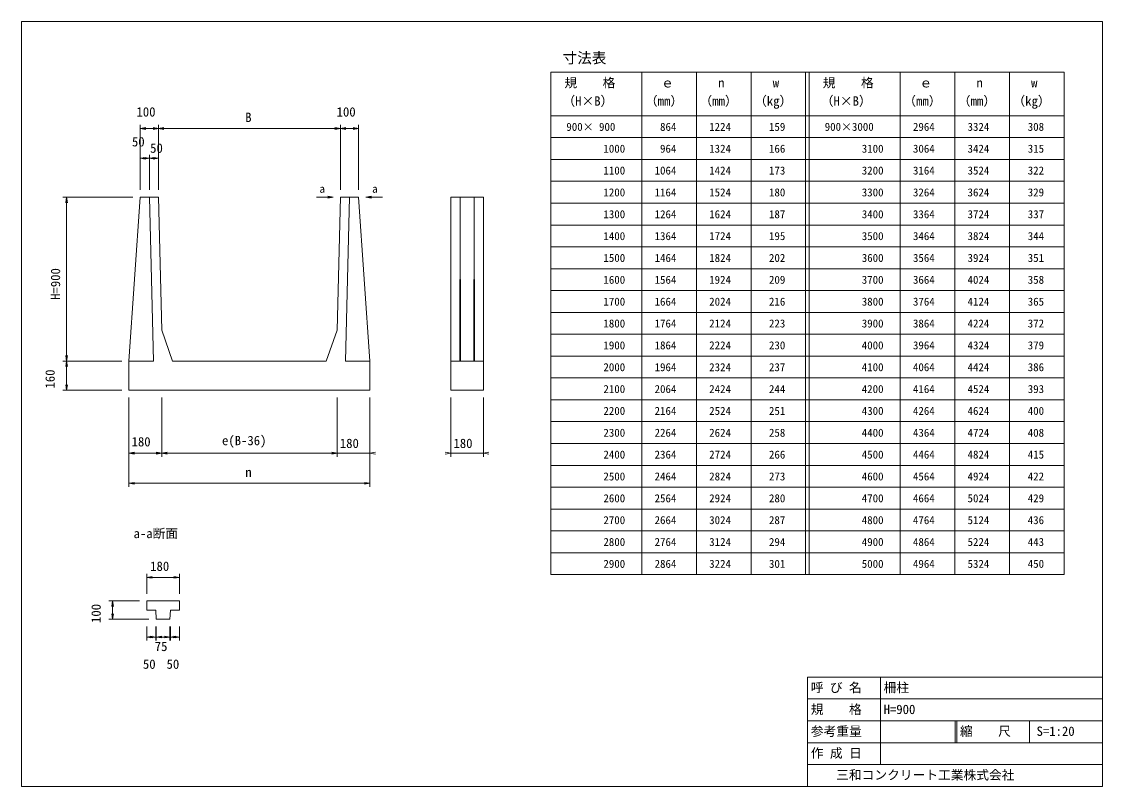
# Model space of a CAD drawing. Units: millimetres, scale not verified. Extents: x 1970 to 31670, y 1380 to 22380.
import ezdxf
from ezdxf.enums import TextEntityAlignment as Align

# ---------------------------------------------------------------- set-up
doc = ezdxf.new("R2010")
doc.units = ezdxf.units.MM
doc.header["$LTSCALE"] = 40
for name, color, linetype, lineweight in [('0_2', 7, 'Continuous', 9), ('D-MTR-FRAM（材料表図枠）', 2, 'Continuous', 18), ('D-STR-DIM（寸法）', 7, 'Continuous', 18), ('D-STR（構造物外形線）', 1, 'Continuous', 18), ('D-TTL(外枠）', 2, 'Continuous', 18)]:
    doc.layers.add(name, color=color, linetype=linetype, lineweight=lineweight)
for name, color, linetype in [('D-MTR-TXT(文字列）', 7, 'Continuous'), ('D-MTR（材料表タイトル）', 7, 'Continuous'), ('D-TTL-TXT（文字）', 7, 'Continuous')]:
    doc.layers.add(name, color=color, linetype=linetype)
doc.styles.add('ＭＳ ゴシック', font='')
doc.styles.get('ＭＳ ゴシック').set_extended_font_data('MS Gothic')

msp = doc.modelspace()

# ---------------------------------------------------------------- linework, layer by layer
at = {"layer": '0_2'}
for p, q in [((5230.56, 19446.47), (5380.56, 19471.47)), ((5380.56, 19421.47), (5230.56, 19446.47)), ((5580.56, 19471.47), (5730.56, 19446.47)), ((5730.56, 19446.47), (5580.56, 19421.47)), ((5730.56, 19446.47), (5880.56, 19471.47)), ((5880.56, 19421.47), (5730.56, 19446.47)), ((10580.56, 19471.47), (10730.56, 19446.47)), ((10730.56, 19446.47), (10580.56, 19421.47)), ((10730.56, 19446.47), (10880.56, 19471.47)), ((10880.56, 19421.47), (10730.56, 19446.47)), ((11080.56, 19471.47), (11230.56, 19446.47)), ((11230.56, 19446.47), (11080.56, 19421.47)), ((5230.56, 18626.2), (5380.56, 18651.2)), ((5380.56, 18601.2), (5230.56, 18626.2)), ((5330.56, 18651.2), (5480.56, 18626.2)), ((5480.56, 18626.2), (5330.56, 18601.2)), ((5480.56, 18626.2), (5630.56, 18651.2)), ((5630.56, 18601.2), (5480.56, 18626.2)), ((5580.56, 18651.2), (5730.56, 18626.2)), ((5730.56, 18626.2), (5580.56, 18601.2)), ((3181.01, 17408.57), (3206.01, 17558.57)), ((3206.01, 17558.57), (3231.01, 17408.57)), ((10530.56, 17558.57), (10380.56, 17583.57)), ((10380.56, 17533.57), (10530.56, 17558.57)), ((11430.56, 17558.57), (11580.56, 17583.57)), ((11580.56, 17533.57), (11430.56, 17558.57)), ((3206.01, 13058.57), (3181.01, 13208.57)), ((3231.01, 13208.57), (3206.01, 13058.57)), ((3181.01, 12908.57), (3206.01, 13058.57)), ((3206.01, 13058.57), (3231.01, 12908.57)), ((3206.01, 12258.57), (3181.01, 12408.57)), ((3231.01, 12408.57), (3206.01, 12258.57)), ((4920.56, 10530.8), (5070.56, 10555.8)), ((5070.56, 10505.8), (4920.56, 10530.8)), ((5670.56, 10555.8), (5820.56, 10530.8)), ((5820.56, 10530.8), (5670.56, 10505.8)), ((5820.56, 10530.8), (5970.56, 10555.8)), ((5970.56, 10505.8), (5820.56, 10530.8)), ((10490.56, 10555.8), (10640.56, 10530.8)), ((10490.56, 10555.8), (10640.56, 10530.8)), ((10640.56, 10530.8), (10490.56, 10505.8)), ((10640.56, 10530.8), (10490.56, 10505.8)), ((11540.56, 10530.8), (11690.56, 10555.8)), ((11690.56, 10505.8), (11540.56, 10530.8)), ((13613.73, 10555.8), (13763.73, 10530.8)), ((13763.73, 10530.8), (13613.73, 10505.8)), ((14663.73, 10530.8), (14813.73, 10555.8)), ((14813.73, 10505.8), (14663.73, 10530.8)), ((4920.56, 9701.54), (5070.56, 9726.54)), ((5070.56, 9676.54), (4920.56, 9701.54)), ((11390.56, 9726.54), (11540.56, 9701.54)), ((11540.56, 9701.54), (11390.56, 9676.54)), ((5406.94, 7120.02), (5556.94, 7145.02)), ((6156.94, 7145.02), (6306.94, 7120.02)), ((5556.94, 7095.02), (5406.94, 7120.02)), ((6306.94, 7120.02), (6156.94, 7095.02)), ((4445.96, 6320.32), (4470.96, 6470.32)), ((4470.96, 6470.32), (4495.96, 6320.32)), ((4470.96, 5970.32), (4445.96, 6120.32)), ((4495.96, 6120.32), (4470.96, 5970.32)), ((5406.94, 5481.44), (5556.94, 5506.44)), ((5556.94, 5456.44), (5406.94, 5481.44)), ((5506.94, 5506.44), (5656.94, 5481.44)), ((5656.94, 5481.44), (5506.94, 5456.44)), ((5669.44, 5481.44), (5819.44, 5506.44)), ((5819.44, 5456.44), (5669.44, 5481.44)), ((5894.44, 5506.44), (6044.44, 5481.44)), ((6044.44, 5481.44), (5894.44, 5456.44)), ((6056.94, 5481.44), (6206.94, 5506.44)), ((6206.94, 5456.44), (6056.94, 5481.44)), ((6156.94, 5506.44), (6306.94, 5481.44)), ((6306.94, 5481.44), (6156.94, 5456.44))]:
    msp.add_line(p, q, dxfattribs=at)
at = {"layer": '0_2', "lineweight": 18}
for p, q in [((5230.56, 19446.47), (5250.56, 19446.47)), ((5730.56, 19446.47), (5710.56, 19446.47)), ((5730.56, 19446.47), (5750.56, 19446.47)), ((10730.56, 19446.47), (10710.56, 19446.47)), ((10730.56, 19446.47), (10750.56, 19446.47)), ((11230.56, 19446.47), (11210.56, 19446.47)), ((5230.56, 18626.2), (5250.56, 18626.2)), ((5480.56, 18626.2), (5460.56, 18626.2)), ((5480.56, 18626.2), (5500.56, 18626.2)), ((5730.56, 18626.2), (5710.56, 18626.2)), ((3206.01, 17558.57), (3206.01, 17538.57)), ((10530.56, 17558.57), (10510.56, 17558.57)), ((11430.56, 17558.57), (11450.56, 17558.57)), ((3206.01, 13058.57), (3206.01, 13078.57)), ((3206.01, 13058.57), (3206.01, 13038.57)), ((3206.01, 12258.57), (3206.01, 12278.57)), ((4920.56, 10530.8), (4940.56, 10530.8)), ((5820.56, 10530.8), (5800.56, 10530.8)), ((5820.56, 10530.8), (5840.56, 10530.8)), ((10640.56, 10530.8), (10620.56, 10530.8)), ((10640.56, 10530.8), (10620.56, 10530.8)), ((11540.56, 10530.8), (11560.56, 10530.8)), ((13763.73, 10530.8), (13743.73, 10530.8)), ((14663.73, 10530.8), (14683.73, 10530.8)), ((4920.56, 9701.54), (4940.56, 9701.54)), ((11540.56, 9701.54), (11520.56, 9701.54)), ((5406.94, 7120.02), (5426.94, 7120.02)), ((6306.94, 7120.02), (6286.94, 7120.02)), ((4470.96, 6470.32), (4470.96, 6450.32)), ((4470.96, 5970.32), (4470.96, 5990.32)), ((5406.94, 5481.44), (5426.94, 5481.44)), ((5656.94, 5481.44), (5636.94, 5481.44)), ((5669.44, 5481.44), (5689.44, 5481.44)), ((6044.44, 5481.44), (6024.44, 5481.44)), ((6056.94, 5481.44), (6076.94, 5481.44)), ((6306.94, 5481.44), (6286.94, 5481.44))]:
    msp.add_line(p, q, dxfattribs=at)
at = {"layer": 'D-MTR-FRAM（材料表図枠）'}
for p, q in [((16516.04, 20995.28), (30616.04, 20995.28)), ((16516.04, 7195.28), (16516.04, 20995.28)), ((19016.04, 7195.28), (19016.04, 20995.28)), ((20516.04, 7195.28), (20516.04, 20995.28)), ((22016.04, 7195.28), (22016.04, 20995.28)), ((23516.04, 7195.28), (23516.04, 20995.28)), ((23616.04, 7195.28), (23616.04, 20995.28)), ((26116.04, 7195.28), (26116.04, 20995.28)), ((27616.04, 7195.28), (27616.04, 20995.28)), ((29116.04, 7195.28), (29116.04, 20995.28)), ((30616.04, 7195.28), (30616.04, 20995.28)), ((16516.04, 19795.28), (30616.04, 19795.28)), ((16516.04, 19195.28), (30616.04, 19195.28)), ((16516.04, 18595.28), (30616.04, 18595.28)), ((16516.04, 17995.28), (30616.04, 17995.28)), ((16516.04, 17395.28), (30616.04, 17395.28)), ((16516.04, 16795.28), (30616.04, 16795.28)), ((16516.04, 16195.28), (30616.04, 16195.28)), ((16516.04, 15595.28), (30616.04, 15595.28)), ((16516.04, 14995.28), (30616.04, 14995.28)), ((16516.04, 14395.28), (30616.04, 14395.28)), ((16516.04, 13795.28), (30616.04, 13795.28)), ((16516.04, 13195.28), (30616.04, 13195.28)), ((16516.04, 12595.28), (30616.04, 12595.28)), ((16516.04, 11995.28), (30616.04, 11995.28)), ((16516.04, 11395.28), (30616.04, 11395.28)), ((16516.04, 10795.28), (30616.04, 10795.28)), ((16516.04, 10195.28), (30616.04, 10195.28)), ((16516.04, 9595.28), (30616.04, 9595.28)), ((16516.04, 8995.28), (30616.04, 8995.28)), ((16516.04, 8395.28), (30616.04, 8395.28)), ((16516.04, 7795.28), (30616.04, 7795.28)), ((16516.04, 7195.28), (30616.04, 7195.28))]:
    msp.add_line(p, q, dxfattribs=at)
at = {"layer": 'D-STR-DIM（寸法）'}
for p, q in [((5230.56, 17758.57), (5230.56, 19546.47)), ((5250.56, 19446.47), (5710.56, 19446.47)), ((5730.56, 17758.57), (5730.56, 19546.47)), ((5730.56, 17758.57), (5730.56, 19546.47)), ((5750.56, 19446.47), (10710.56, 19446.47)), ((10730.56, 17758.57), (10730.56, 19546.47)), ((10730.56, 17758.57), (10730.56, 19546.47)), ((11210.56, 19446.47), (10750.56, 19446.47)), ((11230.56, 17758.57), (11230.56, 19546.47)), ((5230.56, 17758.57), (5230.56, 18726.2)), ((5480.56, 17758.57), (5480.56, 18726.2)), ((5480.56, 17758.57), (5480.56, 18726.2)), ((5730.56, 17758.57), (5730.56, 18726.2)), ((5460.56, 18626.2), (5250.56, 18626.2)), ((5500.56, 18626.2), (5710.56, 18626.2)), ((5030.56, 17558.57), (3106.01, 17558.57)), ((3206.01, 17538.57), (3206.01, 13078.57)), ((10510.56, 17558.57), (10074.05, 17558.57)), ((11450.56, 17558.57), (11887.08, 17558.57)), ((4720.56, 13058.57), (3106.01, 13058.57)), ((4720.56, 13058.57), (3106.01, 13058.57)), ((3206.01, 13038.57), (3206.01, 12278.57)), ((4720.56, 12258.57), (3106.01, 12258.57)), ((4920.56, 12058.57), (4920.56, 10430.8)), ((4920.56, 12058.57), (4920.56, 9601.54)), ((5820.56, 12058.57), (5820.56, 10430.8)), ((5820.56, 12058.57), (5820.56, 10430.8)), ((10640.56, 12058.57), (10640.56, 10430.8)), ((10640.56, 12058.57), (10640.56, 10430.8)), ((11540.56, 12058.57), (11540.56, 10430.8)), ((11540.56, 12058.57), (11540.56, 9601.54)), ((13763.73, 12058.57), (13763.73, 10430.8)), ((14663.73, 12058.57), (14663.73, 10430.8)), ((4940.56, 10530.8), (5800.56, 10530.8)), ((10620.56, 10530.8), (5840.56, 10530.8)), ((10620.56, 10530.8), (10600.56, 10530.8)), ((11540.56, 10530.8), (10640.56, 10530.8)), ((11560.56, 10530.8), (11580.56, 10530.8)), ((13743.73, 10530.8), (13723.73, 10530.8)), ((14663.73, 10530.8), (13763.73, 10530.8)), ((14683.73, 10530.8), (14703.73, 10530.8)), ((4940.56, 9701.54), (11520.56, 9701.54)), ((5406.94, 6670.32), (5406.94, 7220.02)), ((6306.94, 6670.32), (6306.94, 7220.02)), ((5426.94, 7120.02), (6286.94, 7120.02)), ((5206.94, 6470.32), (4370.96, 6470.32)), ((4470.96, 6450.32), (4470.96, 5990.32)), ((5469.44, 5970.32), (4370.96, 5970.32)), ((5406.94, 5770.32), (5406.94, 5381.44)), ((5656.94, 5770.32), (5656.94, 5381.44)), ((5669.44, 5770.32), (5669.44, 5381.44)), ((6044.44, 5770.32), (6044.44, 5381.44)), ((6056.94, 5770.32), (6056.94, 5381.44)), ((6306.94, 5770.32), (6306.94, 5381.44)), ((5426.94, 5481.44), (5636.94, 5481.44)), ((6024.44, 5481.44), (5689.44, 5481.44)), ((6286.94, 5481.44), (6076.94, 5481.44))]:
    msp.add_line(p, q, dxfattribs=at)
at = {"layer": 'D-STR（構造物外形線）'}
for p, q in [((5230.56, 17558.57), (4920.56, 13058.57)), ((5730.56, 17558.57), (5230.56, 17558.57)), ((5480.56, 17558.57), (5591.52, 13058.57)), ((5730.56, 17558.57), (5820.56, 13908.57)), ((10640.56, 13908.57), (10730.56, 17558.57)), ((10730.56, 17558.57), (11230.56, 17558.57)), ((10980.56, 17558.57), (10869.6, 13058.57)), ((11540.56, 13058.57), (11230.56, 17558.57)), ((13763.73, 17558.57), (13763.73, 12258.57)), ((14663.73, 17558.57), (13763.73, 17558.57)), ((14663.73, 12258.57), (14663.73, 17558.57)), ((5820.56, 13908.57), (6120.56, 13058.57)), ((10340.56, 13058.57), (10640.56, 13908.57)), ((4920.56, 13058.57), (5591.52, 13058.57)), ((4920.56, 13058.57), (4920.56, 12258.57)), ((6120.56, 13058.57), (10340.56, 13058.57)), ((11540.56, 13058.57), (10869.6, 13058.57)), ((11540.56, 12258.57), (11540.56, 13058.57)), ((13763.73, 13058.57), (14663.73, 13058.57)), ((4920.56, 12258.57), (11540.56, 12258.57)), ((13763.73, 12258.57), (14663.73, 12258.57)), ((5406.94, 6470.32), (6306.94, 6470.32)), ((5406.94, 6470.32), (5406.94, 6220.32)), ((6306.94, 6470.32), (6306.94, 6220.32)), ((5406.94, 6220.32), (5656.94, 6220.32)), ((5656.94, 6220.32), (5669.44, 5970.32)), ((5669.44, 5970.32), (6044.44, 5970.32)), ((6056.94, 6220.32), (6044.44, 5970.32)), ((6306.94, 6220.32), (6056.94, 6220.32))]:
    msp.add_line(p, q, dxfattribs=at)
at = {"layer": 'D-STR（構造物外形線）', "color": 2}
for p, q in [((14019.98, 17558.57), (14013.73, 13058.57)), ((14026.23, 13058.57), (14019.98, 17558.57)), ((14407.48, 17558.57), (14401.23, 13058.57)), ((14413.73, 13058.57), (14407.48, 17558.57))]:
    msp.add_line(p, q, dxfattribs=at)
at = {"layer": 'D-TTL(外枠）'}
for p, q in [((1970, 22380), (31670, 22380)), ((1970, 1380), (1970, 22380)), ((31670, 1380), (31670, 22380)), ((23570, 4380), (23570, 1380)), ((23570, 4380), (31670, 4380)), ((25570, 4380), (25570, 1980)), ((23570, 3780), (31670, 3780)), ((23570, 3180), (31670, 3180)), ((27620, 3180), (27620, 2580)), ((27670, 3180), (27670, 2580)), ((29670, 3180), (29670, 2580)), ((23569.05, 2580), (31670, 2580)), ((23570, 1980), (31670, 1980)), ((31670, 1380), (1970, 1380)), ((1970, 1380), (31670, 1380))]:
    msp.add_line(p, q, dxfattribs=at)

# ---------------------------------------------------------------- texts
at = {"layer": 'D-MTR-TXT(文字列）', "style": 'ＭＳ ゴシック'}
for s, height, p in [('規\u3000  格', 256.6, (16886.69, 20495.28)), ('規\u3000  格', 256.6, (23986.69, 20495.28)), ('ｅ', 256.6, (19542.08, 20495.28)), ('n', 256.6, (21109.97, 20495.28)), ('w', 256.6, (22609.97, 20495.28)), ('ｅ', 256.6, (26642.08, 20495.28)), ('n', 256.6, (28209.97, 20495.28)), ('w', 256.6, (29709.97, 20495.28)), ('（H×B）', 256.6, (16831.49, 19995.28)), ('（mm）', 256.6, (19098.88, 19995.28)), ('（mm）', 256.6, (20598.88, 19995.28)), ('（kg）', 256.6, (22098.88, 19995.28)), ('（H×B）', 256.6, (23931.49, 19995.28)), ('（mm）', 256.6, (26198.88, 19995.28)), ('（mm）', 256.6, (27698.88, 19995.28)), ('（kg）', 256.6, (29198.88, 19995.28)), (' 900× 900', 219.9, (16790.06, 19315.28)), (' 864', 219.9, (19364.64, 19315.28)), ('1224', 219.9, (20864.64, 19315.28)), ('159', 219.9, (22507.77, 19315.28)), (' 900×3000', 219.9, (23890.06, 19315.28)), ('2964', 219.9, (26464.64, 19315.28)), ('3324', 219.9, (27964.64, 19315.28)), ('308', 219.9, (29618.91, 19315.28)), ('1000', 219.9, (17957.91, 18715.28)), (' 964', 219.9, (19364.64, 18715.28)), ('1324', 219.9, (20864.64, 18715.28)), ('166', 219.9, (22507.77, 18715.28)), ('3100', 219.9, (25057.91, 18715.28)), ('3064', 219.9, (26464.64, 18715.28)), ('3424', 219.9, (27964.64, 18715.28)), ('315', 219.9, (29618.91, 18715.28)), ('1100', 219.9, (17957.91, 18115.28)), ('1064', 219.9, (19364.64, 18115.28)), ('1424', 219.9, (20864.64, 18115.28)), ('173', 219.9, (22507.77, 18115.28)), ('3200', 219.9, (25057.91, 18115.28)), ('3164', 219.9, (26464.64, 18115.28)), ('3524', 219.9, (27964.64, 18115.28)), ('322', 219.9, (29618.91, 18115.28)), ('a', 219.9, (10154.99, 17614.51)), ('a', 219.9, (11602.39, 17614.51)), ('1200', 219.9, (17957.91, 17515.28)), ('1164', 219.9, (19364.64, 17515.28)), ('1524', 219.9, (20864.64, 17515.28)), ('180', 219.9, (22507.77, 17515.28)), ('3300', 219.9, (25057.91, 17515.28)), ('3264', 219.9, (26464.64, 17515.28)), ('3624', 219.9, (27964.64, 17515.28)), ('329', 219.9, (29618.91, 17515.28)), ('1300', 219.9, (17957.91, 16915.28)), ('1264', 219.9, (19364.64, 16915.28)), ('1624', 219.9, (20864.64, 16915.28)), ('187', 219.9, (22507.77, 16915.28)), ('3400', 219.9, (25057.91, 16915.28)), ('3364', 219.9, (26464.64, 16915.28)), ('3724', 219.9, (27964.64, 16915.28)), ('337', 219.9, (29618.91, 16915.28)), ('1400', 219.9, (17957.91, 16315.28)), ('1364', 219.9, (19364.64, 16315.28)), ('1724', 219.9, (20864.64, 16315.28)), ('195', 219.9, (22507.77, 16315.28)), ('3500', 219.9, (25057.91, 16315.28)), ('3464', 219.9, (26464.64, 16315.28)), ('3824', 219.9, (27964.64, 16315.28)), ('344', 219.9, (29618.91, 16315.28)), ('1500', 219.9, (17957.91, 15715.28)), ('1464', 219.9, (19364.64, 15715.28)), ('1824', 219.9, (20864.64, 15715.28)), ('202', 219.9, (22507.77, 15715.28)), ('3600', 219.9, (25057.91, 15715.28)), ('3564', 219.9, (26464.64, 15715.28)), ('3924', 219.9, (27964.64, 15715.28)), ('351', 219.9, (29618.91, 15715.28)), ('1600', 219.9, (17957.91, 15115.28)), ('1564', 219.9, (19364.64, 15115.28)), ('1924', 219.9, (20864.64, 15115.28)), ('209', 219.9, (22507.77, 15115.28)), ('3700', 219.9, (25057.91, 15115.28)), ('3664', 219.9, (26464.64, 15115.28)), ('4024', 219.9, (27964.64, 15115.28)), ('358', 219.9, (29618.91, 15115.28)), ('1700', 219.9, (17957.91, 14515.28)), ('1664', 219.9, (19364.64, 14515.28)), ('2024', 219.9, (20864.64, 14515.28)), ('216', 219.9, (22507.77, 14515.28)), ('3800', 219.9, (25057.91, 14515.28)), ('3764', 219.9, (26464.64, 14515.28)), ('4124', 219.9, (27964.64, 14515.28)), ('365', 219.9, (29618.91, 14515.28)), ('1800', 219.9, (17957.91, 13915.28)), ('1764', 219.9, (19364.64, 13915.28)), ('2124', 219.9, (20864.64, 13915.28)), ('223', 219.9, (22507.77, 13915.28)), ('3900', 219.9, (25057.91, 13915.28)), ('3864', 219.9, (26464.64, 13915.28)), ('4224', 219.9, (27964.64, 13915.28)), ('372', 219.9, (29618.91, 13915.28)), ('1900', 219.9, (17957.91, 13315.28)), ('1864', 219.9, (19364.64, 13315.28)), ('2224', 219.9, (20864.64, 13315.28)), ('230', 219.9, (22507.77, 13315.28)), ('4000', 219.9, (25057.91, 13315.28)), ('3964', 219.9, (26464.64, 13315.28)), ('4324', 219.9, (27964.64, 13315.28)), ('379', 219.9, (29618.91, 13315.28)), ('2000', 219.9, (17957.91, 12715.28)), ('1964', 219.9, (19364.64, 12715.28)), ('2324', 219.9, (20864.64, 12715.28)), ('237', 219.9, (22507.77, 12715.28)), ('4100', 219.9, (25057.91, 12715.28)), ('4064', 219.9, (26464.64, 12715.28)), ('4424', 219.9, (27964.64, 12715.28)), ('386', 219.9, (29618.91, 12715.28)), ('2100', 219.9, (17957.91, 12115.28)), ('2064', 219.9, (19364.64, 12115.28)), ('2424', 219.9, (20864.64, 12115.28)), ('244', 219.9, (22507.77, 12115.28)), ('4200', 219.9, (25057.91, 12115.28)), ('4164', 219.9, (26464.64, 12115.28)), ('4524', 219.9, (27964.64, 12115.28)), ('393', 219.9, (29618.91, 12115.28)), ('2200', 219.9, (17957.91, 11515.28)), ('2164', 219.9, (19364.64, 11515.28)), ('2524', 219.9, (20864.64, 11515.28)), ('251', 219.9, (22507.77, 11515.28)), ('4300', 219.9, (25057.91, 11515.28)), ('4264', 219.9, (26464.64, 11515.28)), ('4624', 219.9, (27964.64, 11515.28)), ('400', 219.9, (29618.91, 11515.28)), ('2300', 219.9, (17957.91, 10915.28)), ('2264', 219.9, (19364.64, 10915.28)), ('2624', 219.9, (20864.64, 10915.28)), ('258', 219.9, (22507.77, 10915.28)), ('4400', 219.9, (25057.91, 10915.28)), ('4364', 219.9, (26464.64, 10915.28)), ('4724', 219.9, (27964.64, 10915.28)), ('408', 219.9, (29618.91, 10915.28)), ('2400', 219.9, (17957.91, 10315.28)), ('2364', 219.9, (19364.64, 10315.28)), ('2724', 219.9, (20864.64, 10315.28)), ('266', 219.9, (22507.77, 10315.28)), ('4500', 219.9, (25057.91, 10315.28)), ('4464', 219.9, (26464.64, 10315.28)), ('4824', 219.9, (27964.64, 10315.28)), ('415', 219.9, (29618.91, 10315.28)), ('2500', 219.9, (17957.91, 9715.28)), ('2464', 219.9, (19364.64, 9715.28)), ('2824', 219.9, (20864.64, 9715.28)), ('273', 219.9, (22507.77, 9715.28)), ('4600', 219.9, (25057.91, 9715.28)), ('4564', 219.9, (26464.64, 9715.28)), ('4924', 219.9, (27964.64, 9715.28)), ('422', 219.9, (29618.91, 9715.28)), ('2600', 219.9, (17957.91, 9115.28)), ('2564', 219.9, (19364.64, 9115.28)), ('2924', 219.9, (20864.64, 9115.28)), ('280', 219.9, (22507.77, 9115.28)), ('4700', 219.9, (25057.91, 9115.28)), ('4664', 219.9, (26464.64, 9115.28)), ('5024', 219.9, (27964.64, 9115.28)), ('429', 219.9, (29618.91, 9115.28)), ('2700', 219.9, (17957.91, 8515.28)), ('2664', 219.9, (19364.64, 8515.28)), ('3024', 219.9, (20864.64, 8515.28)), ('287', 219.9, (22507.77, 8515.28)), ('4800', 219.9, (25057.91, 8515.28)), ('4764', 219.9, (26464.64, 8515.28)), ('5124', 219.9, (27964.64, 8515.28)), ('436', 219.9, (29618.91, 8515.28)), ('a-a断面', 256.6, (5046.2, 8119.33)), ('2800', 219.9, (17957.91, 7915.28)), ('2764', 219.9, (19364.64, 7915.28)), ('3124', 219.9, (20864.64, 7915.28)), ('294', 219.9, (22507.77, 7915.28)), ('4900', 219.9, (25057.91, 7915.28)), ('4864', 219.9, (26464.64, 7915.28)), ('5224', 219.9, (27964.64, 7915.28)), ('443', 219.9, (29618.91, 7915.28)), ('2900', 219.9, (17957.91, 7315.28)), ('2864', 219.9, (19364.64, 7315.28)), ('3224', 219.9, (20864.64, 7315.28)), ('301', 219.9, (22507.77, 7315.28)), ('5000', 219.9, (25057.91, 7315.28)), ('4964', 219.9, (26464.64, 7315.28)), ('5324', 219.9, (27964.64, 7315.28)), ('450', 219.9, (29618.91, 7315.28))]:
    msp.add_text(s, height=height, dxfattribs=at).set_placement(p, align=Align.BOTTOM_LEFT)
at = {"layer": 'D-MTR（材料表タイトル）', "style": 'ＭＳ ゴシック'}
msp.add_text('寸法表', height=293.3, dxfattribs=at).set_placement((16838.45, 21147.8), align=Align.BOTTOM_LEFT)
at = {"layer": 'D-STR-DIM（寸法）', "style": 'ＭＳ ゴシック'}
for s, p in [('100', (5126.12, 19696.47)), ('100', (10626.12, 19696.47)), ('B', (8114.19, 19546.47)), ('50', (5002.26, 18876.2)), ('50', (5502.26, 18701.2)), ('e(B-36)', (7476.38, 10671.66)), ('180', (4991.22, 10638.71)), ('180', (10714.38, 10594.65)), ('180', (13837.54, 10594.65)), ('n', (8116.86, 9801.54)), ('180', (5502.5, 7220.02)), ('75', (5628.64, 5018.25)), ('50', (5303.64, 4531.44)), ('50', (5953.64, 4531.44))]:
    msp.add_text(s, height=256.6, dxfattribs=at).set_placement(p, align=Align.BOTTOM_LEFT)
for s, p in [('H=900', (3106.01, 14738.27)), ('160', (2956.01, 12304.13)), ('100', (4220.96, 5865.87))]:
    msp.add_text(s, height=256.6, rotation=90, dxfattribs=at).set_placement(p, align=Align.BOTTOM_LEFT)
at = {"layer": 'D-TTL-TXT（文字）', "style": 'ＭＳ ゴシック'}
for s, p in [('呼 び 名', (23657.46, 3889.46)), ('柵柱', (25657.46, 3889.46)), ('規    格', (23657.46, 3289.46)), ('H=900', (25657.46, 3289.46)), ('参考重量', (23657.46, 2689.46)), ('縮\u3000  尺', (27757.46, 2689.46)), ('S=1:20', (29860.49, 2689.46)), ('作 成 日', (23657.46, 2089.46)), ('三和コンクリート工業株式会社', (24353.78, 1489.46))]:
    msp.add_text(s, height=256.6, dxfattribs=at).set_placement(p, align=Align.BOTTOM_LEFT)

doc.saveas('drawing.dxf')
